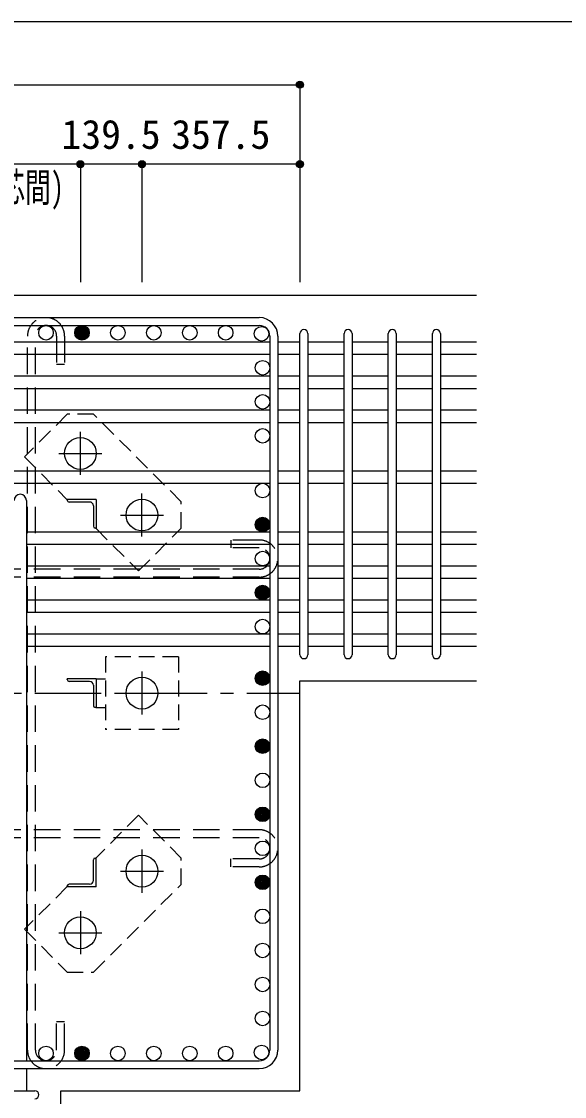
# Model space of a CAD drawing. Units: millimetres at full size, sheet at 1:30; details may follow other scales. Extents: x -5973 to 5954, y -4195 to 4201.
# Drawn here: x 822 to 2051, y -2655 to -222 of the extents above; entities that cross this region are included whole.
import ezdxf
from ezdxf.enums import TextEntityAlignment as Align

# ---------------------------------------------------------------- set-up
doc = ezdxf.new("R2010")
doc.units = ezdxf.units.MM
doc.header["$LTSCALE"] = 30
doc.header["$PDMODE"] = 32
doc.header["$PDSIZE"] = 15
for name, pattern in [('CHAIN1', [8, 5, -1, 1, -1]), ('DASHED1', [1.8, 1.2, -0.6]), ('DASHED2', [3, 2, -1])]:
    doc.linetypes.add(name, pattern=pattern)
for name, color, linetype in [('0-1_躯体線', 2, 'Continuous'), ('0-2_アンカーボルト', 4, 'CHAIN1'), ('0-3_立上り筋', 4, 'Continuous'), ('0-4_フープ筋', 7, 'Continuous'), ('0-5_基礎梁筋', 7, 'Continuous'), ('0-6_スタラップ筋', 7, 'Continuous'), ('0-7_文字', 4, 'Continuous'), ('0-9_プレート', 4, 'DASHED1'), ('0-A_アングル', 4, 'Continuous'), ('0-C', 7, 'DASHED2'), ('0-D_寸法', 4, 'Continuous'), ('F-0_枠', 6, 'Continuous')]:
    doc.layers.add(name, color=color, linetype=linetype)
doc.styles.add('ＭＳ ゴシック', font='')
doc.styles.get('ＭＳ ゴシック').set_extended_font_data('MS Gothic')

msp = doc.modelspace()

# ---------------------------------------------------------------- linework, layer by layer
at = {"layer": '0-1_躯体線'}
msp.add_line((1852.44, -842.16), (-347.56, -842.16), dxfattribs=at)
for points in [[(1452.44, -2642.16), (1452.44, -1714.16), (1852.44, -1714.16)], [(911.44, -3042.16), (911.44, -2642.16), (1452.44, -2642.16)]]:
    msp.add_lwpolyline(points, dxfattribs=at)
at = {"layer": '0-2_アンカーボルト'}
for p, q in [((955.44, -1248.36), (955.44, -1150.86)), ((906.64, -1199.66), (1004.14, -1199.66)), ((1094.94, -1387.86), (1094.94, -1290.36)), ((1046.14, -1339.16), (1143.64, -1339.16)), ((1094.94, -1693.36), (1094.94, -1790.86)), ((1046.24, -1742.16), (1143.74, -1742.16)), ((1094.94, -2096.36), (1094.94, -2193.86)), ((1046.24, -2145.16), (1143.74, -2145.16)), ((955.44, -2235.86), (955.44, -2333.36)), ((906.74, -2284.66), (1004.24, -2284.66))]:
    msp.add_line(p, q, dxfattribs=at)
at = {"layer": '0-2_アンカーボルト', "color": 3, "linetype": 'Continuous'}
for centre in [(955.44, -1199.66), (1094.94, -1339.16), (1094.94, -1742.16), (1094.94, -2145.16), (955.44, -2284.66)]:
    msp.add_circle(centre, 36, dxfattribs=at)
at = {"layer": '0-3_立上り筋', "color": 3}
for centre in [(877.76, -926.66), (959.09, -926.66), (1040.42, -926.66), (1121.75, -926.66), (1203.08, -926.66), (1284.41, -926.66), (1365.74, -928.86), (1367.94, -1005.86), (1367.94, -1082.86), (1367.94, -1159.86), (1367.94, -1283.66), (1367.94, -1360.66), (1367.94, -1437.66), (1367.94, -1514.66), (1367.94, -1591.66), (1367.94, -1708.47), (1367.94, -1785.47), (1367.94, -1862.47), (1367.94, -1939.47), (1367.94, -2016.47), (1367.94, -2093.47), (1367.94, -2170.47), (1367.94, -2247.47), (1367.94, -2324.47), (1367.94, -2401.47), (1367.94, -2478.47), (877.76, -2557.66), (959.09, -2557.66), (1040.42, -2557.66), (1121.75, -2557.66), (1203.08, -2557.66), (1284.41, -2557.66), (1365.74, -2555.47)]:
    msp.add_circle(centre, 16.5, dxfattribs=at)
at = {"layer": '0-3_立上り筋'}
for centre, radius in [((959.09, -926.66), 14.85), ((959.09, -926.66), 13.2), ((959.09, -926.66), 11.55), ((959.09, -926.66), 9.9), ((959.09, -926.66), 8.25), ((959.09, -926.66), 6.6), ((959.09, -926.66), 4.95), ((959.09, -926.66), 3.3), ((959.09, -926.66), 1.65), ((1367.94, -1360.66), 14.85), ((1367.94, -1360.66), 13.2), ((1367.94, -1360.66), 11.55), ((1367.94, -1360.66), 9.9), ((1367.94, -1360.66), 8.25), ((1367.94, -1360.66), 6.6), ((1367.94, -1360.66), 4.95), ((1367.94, -1360.66), 3.3), ((1367.94, -1360.66), 1.65), ((1367.94, -1514.66), 14.85), ((1367.94, -1514.66), 13.2), ((1367.94, -1514.66), 11.55), ((1367.94, -1514.66), 9.9), ((1367.94, -1514.66), 8.25), ((1367.94, -1514.66), 6.6), ((1367.94, -1514.66), 4.95), ((1367.94, -1514.66), 3.3), ((1367.94, -1514.66), 1.65), ((1367.94, -1708.47), 14.85), ((1367.94, -1708.47), 13.2), ((1367.94, -1708.47), 11.55), ((1367.94, -1708.47), 9.9), ((1367.94, -1708.47), 8.25), ((1367.94, -1708.47), 6.6), ((1367.94, -1708.47), 4.95), ((1367.94, -1708.47), 3.3), ((1367.94, -1708.47), 1.65), ((1367.94, -1862.47), 14.85), ((1367.94, -1862.47), 13.2), ((1367.94, -1862.47), 11.55), ((1367.94, -1862.47), 9.9), ((1367.94, -1862.47), 8.25), ((1367.94, -1862.47), 6.6), ((1367.94, -1862.47), 4.95), ((1367.94, -1862.47), 3.3), ((1367.94, -1862.47), 1.65), ((1367.94, -2016.47), 14.85), ((1367.94, -2016.47), 13.2), ((1367.94, -2016.47), 11.55), ((1367.94, -2016.47), 9.9), ((1367.94, -2016.47), 8.25), ((1367.94, -2016.47), 6.6), ((1367.94, -2016.47), 4.95), ((1367.94, -2016.47), 3.3), ((1367.94, -2016.47), 1.65), ((1367.94, -2170.47), 14.85), ((1367.94, -2170.47), 13.2), ((1367.94, -2170.47), 11.55), ((1367.94, -2170.47), 9.9), ((1367.94, -2170.47), 8.25), ((1367.94, -2170.47), 6.6), ((1367.94, -2170.47), 4.95), ((1367.94, -2170.47), 3.3), ((1367.94, -2170.47), 1.65), ((959.09, -2557.66), 14.85), ((959.09, -2557.66), 13.2), ((959.09, -2557.66), 11.55), ((959.09, -2557.66), 9.9), ((959.09, -2557.66), 8.25), ((959.09, -2557.66), 6.6), ((959.09, -2557.66), 4.95), ((959.09, -2557.66), 3.3), ((959.09, -2557.66), 1.65)]:
    msp.add_circle(centre, radius, dxfattribs=at)
at = {"layer": '0-4_フープ筋'}
for p, q in [((-255.56, -892.16), (1360.44, -892.16)), ((-255.56, -910.16), (1360.44, -910.16)), ((1384.44, -934.16), (1384.44, -2550.16)), ((1402.44, -934.16), (1402.44, -2550.16)), ((-255.56, -2574.16), (1360.44, -2574.16)), ((-255.56, -2592.16), (1360.44, -2592.16))]:
    msp.add_line(p, q, dxfattribs=at)
for centre, radius, start, end in [((1360.44, -934.16), 42, 0, 90), ((1360.44, -934.16), 24, 0, 90), ((1360.44, -2550.16), 42, 270, 0), ((1360.44, -2550.16), 24, 270, 0)]:
    msp.add_arc(centre, radius, start, end, dxfattribs=at)
at = {"layer": '0-5_基礎梁筋'}
for p, q in [((116.44, -947.36), (1384.44, -947.36)), ((1402.44, -947.36), (1452.44, -947.36)), ((1470.44, -947.36), (1552.44, -947.36)), ((1570.44, -947.36), (1652.44, -947.36)), ((1670.44, -947.36), (1752.44, -947.36)), ((1770.44, -947.36), (1852.44, -947.36)), ((116.44, -975.36), (1384.44, -975.36)), ((1402.44, -975.36), (1452.44, -975.36)), ((1470.44, -975.36), (1552.44, -975.36)), ((1570.44, -975.36), (1652.44, -975.36)), ((1670.44, -975.36), (1752.44, -975.36)), ((1770.44, -975.36), (1852.44, -975.36)), ((116.44, -1024.36), (1384.44, -1024.36)), ((1402.44, -1024.36), (1452.44, -1024.36)), ((1470.44, -1024.36), (1552.44, -1024.36)), ((1570.44, -1024.36), (1652.44, -1024.36)), ((1670.44, -1024.36), (1752.44, -1024.36)), ((1770.44, -1024.36), (1852.44, -1024.36)), ((116.44, -1052.36), (1384.44, -1052.36)), ((1402.44, -1052.36), (1452.44, -1052.36)), ((1470.44, -1052.36), (1552.44, -1052.36)), ((1570.44, -1052.36), (1652.44, -1052.36)), ((1670.44, -1052.36), (1752.44, -1052.36)), ((1770.44, -1052.36), (1852.44, -1052.36)), ((116.44, -1101.36), (1384.44, -1101.36)), ((1402.44, -1101.36), (1452.44, -1101.36)), ((1470.44, -1101.36), (1552.44, -1101.36)), ((1570.44, -1101.36), (1652.44, -1101.36)), ((1670.44, -1101.36), (1752.44, -1101.36)), ((1770.44, -1101.36), (1852.44, -1101.36)), ((116.44, -1129.36), (1384.44, -1129.36)), ((1402.44, -1129.36), (1452.44, -1129.36)), ((1470.44, -1129.36), (1552.44, -1129.36)), ((1570.44, -1129.36), (1652.44, -1129.36)), ((1670.44, -1129.36), (1752.44, -1129.36)), ((1770.44, -1129.36), (1852.44, -1129.36)), ((116.44, -1239.16), (1384.44, -1239.16)), ((1402.44, -1239.16), (1452.44, -1239.16)), ((1470.44, -1239.16), (1552.44, -1239.16)), ((1570.44, -1239.16), (1652.44, -1239.16)), ((1670.44, -1239.16), (1752.44, -1239.16)), ((1770.44, -1239.16), (1852.44, -1239.16)), ((116.44, -1267.16), (1384.44, -1267.16)), ((1402.44, -1267.16), (1452.44, -1267.16)), ((1470.44, -1267.16), (1552.44, -1267.16)), ((1570.44, -1267.16), (1652.44, -1267.16)), ((1670.44, -1267.16), (1752.44, -1267.16)), ((1770.44, -1267.16), (1852.44, -1267.16)), ((833.44, -1306.16), (833.44, -2574.16)), ((833.44, -1377.16), (1384.44, -1377.16)), ((1402.44, -1377.16), (1452.44, -1377.16)), ((1470.44, -1377.16), (1552.44, -1377.16)), ((1570.44, -1377.16), (1652.44, -1377.16)), ((1670.44, -1377.16), (1752.44, -1377.16)), ((1770.44, -1377.16), (1852.44, -1377.16)), ((833.44, -1405.16), (1384.44, -1405.16)), ((1402.44, -1405.16), (1452.44, -1405.16)), ((1470.44, -1405.16), (1552.44, -1405.16)), ((1570.44, -1405.16), (1652.44, -1405.16)), ((1670.44, -1405.16), (1752.44, -1405.16)), ((1770.44, -1405.16), (1852.44, -1405.16)), ((833.44, -1454.16), (1384.44, -1454.16)), ((1402.44, -1454.16), (1452.44, -1454.16)), ((1470.44, -1454.16), (1552.44, -1454.16)), ((1570.44, -1454.16), (1652.44, -1454.16)), ((1670.44, -1454.16), (1752.44, -1454.16)), ((1770.44, -1454.16), (1852.44, -1454.16)), ((833.44, -1482.16), (1384.44, -1482.16)), ((1402.44, -1482.16), (1452.44, -1482.16)), ((1470.44, -1482.16), (1552.44, -1482.16)), ((1570.44, -1482.16), (1652.44, -1482.16)), ((1670.44, -1482.16), (1752.44, -1482.16)), ((1770.44, -1482.16), (1852.44, -1482.16)), ((833.44, -1531.16), (1384.44, -1531.16)), ((1402.44, -1531.16), (1452.44, -1531.16)), ((1470.44, -1531.16), (1552.44, -1531.16)), ((1570.44, -1531.16), (1652.44, -1531.16)), ((1670.44, -1531.16), (1752.44, -1531.16)), ((1770.44, -1531.16), (1852.44, -1531.16)), ((833.44, -1559.16), (1384.44, -1559.16)), ((1402.44, -1559.16), (1452.44, -1559.16)), ((1470.44, -1559.16), (1552.44, -1559.16)), ((1570.44, -1559.16), (1652.44, -1559.16)), ((1670.44, -1559.16), (1752.44, -1559.16)), ((1770.44, -1559.16), (1852.44, -1559.16)), ((833.44, -1608.16), (1384.44, -1608.16)), ((1402.44, -1608.16), (1452.44, -1608.16)), ((1470.44, -1608.16), (1552.44, -1608.16)), ((1570.44, -1608.16), (1652.44, -1608.16)), ((1670.44, -1608.16), (1752.44, -1608.16)), ((1770.44, -1608.16), (1852.44, -1608.16)), ((833.44, -1636.16), (1384.44, -1636.16)), ((1402.44, -1636.16), (1452.44, -1636.16)), ((1470.44, -1636.16), (1552.44, -1636.16)), ((1570.44, -1636.16), (1652.44, -1636.16)), ((1670.44, -1636.16), (1752.44, -1636.16)), ((1770.44, -1636.16), (1852.44, -1636.16)), ((833.44, -2592.16), (833.44, -2642.16))]:
    msp.add_line(p, q, dxfattribs=at)
msp.add_arc((819.44, -1306.16), 14, 0, 180, dxfattribs=at)
at = {"layer": '0-6_スタラップ筋'}
for p, q in [((1452.44, -1655.16), (1452.44, -928.36)), ((1470.44, -928.36), (1470.44, -1655.16)), ((1552.44, -1655.16), (1552.44, -928.36)), ((1570.44, -928.36), (1570.44, -1655.16)), ((1652.44, -1655.16), (1652.44, -928.36)), ((1670.44, -928.36), (1670.44, -1655.16)), ((1752.44, -1655.16), (1752.44, -928.36)), ((1770.44, -928.36), (1770.44, -1655.16)), ((252.44, -2642.16), (852.44, -2642.16))]:
    msp.add_line(p, q, dxfattribs=at)
for centre, start, end in [((1461.44, -928.36), 0, 180), ((1561.44, -928.36), 0, 180), ((1661.44, -928.36), 0, 180), ((1761.44, -928.36), 0, 180), ((1461.44, -1655.16), 180, 0), ((1561.44, -1655.16), 180, 0), ((1661.44, -1655.16), 180, 0), ((1761.44, -1655.16), 180, 0), ((852.44, -2651.16), 270, 90)]:
    msp.add_arc(centre, 9, start, end, dxfattribs=at)
at = {"layer": '0-9_プレート'}
for p, q in [((1012.44, -1659.66), (1012.44, -1824.66)), ((1177.44, -1659.66), (1012.44, -1659.66)), ((1177.44, -1659.66), (1177.44, -1824.66)), ((990.94, -1709.66), (1012.44, -1709.66)), ((990.94, -1774.66), (1012.44, -1774.66)), ((1177.44, -1824.66), (1012.44, -1824.66))]:
    msp.add_line(p, q, dxfattribs=at)
for points in [[(990.94, -1369.56), (1087.04, -1465.66), (1183.94, -1368.76), (1183.94, -1309.36), (985.24, -1110.66), (925.84, -1110.66), (828.94, -1207.56), (925.04, -1303.66)], [(925.04, -2180.66), (828.94, -2276.76), (925.84, -2373.66), (985.24, -2373.66), (1183.94, -2174.96), (1183.94, -2115.56), (1087.04, -2018.66), (990.94, -2114.76)]]:
    msp.add_lwpolyline(points, dxfattribs=at)
at = {"layer": '0-A_アングル'}
for p, q in [((990.94, -1303.66), (925.94, -1303.66)), ((925.94, -1305.66), (925.94, -1303.66)), ((976.44, -1309.66), (929.94, -1309.66)), ((990.94, -1303.66), (990.94, -1368.66)), ((984.94, -1318.16), (984.94, -1364.66)), ((990.94, -1368.66), (988.94, -1368.66)), ((990.94, -1709.66), (925.94, -1709.66)), ((925.94, -1711.66), (925.94, -1709.66)), ((976.44, -1715.66), (929.94, -1715.66)), ((984.94, -1724.16), (984.94, -1770.66)), ((990.94, -1709.66), (990.94, -1774.66)), ((990.94, -1774.66), (988.94, -1774.66)), ((988.94, -2115.66), (990.94, -2115.66)), ((990.94, -2180.66), (990.94, -2115.66)), ((984.94, -2166.16), (984.94, -2119.66)), ((925.94, -2180.66), (925.94, -2178.66)), ((990.94, -2180.66), (925.94, -2180.66)), ((976.44, -2174.66), (929.94, -2174.66))]:
    msp.add_line(p, q, dxfattribs=at)
for centre, radius, start, end in [((929.94, -1305.66), 4, 180, 270), ((976.44, -1318.16), 8.5, 0, 90), ((988.94, -1364.66), 4, 180, 270), ((929.94, -1711.66), 4, 180, 270), ((976.44, -1724.16), 8.5, 0, 90), ((988.94, -1770.66), 4, 180, 270), ((988.94, -2119.66), 4, 90, 180), ((929.94, -2178.66), 4, 90, 180), ((976.44, -2166.16), 8.5, 270, 0)]:
    msp.add_arc(centre, radius, start, end, dxfattribs=at)
at = {"layer": '0-C'}
for p, q in [((835.76, -2550.16), (835.76, -934.16)), ((853.76, -2550.16), (853.76, -934.16)), ((901.76, -934.16), (901.76, -998.16)), ((919.76, -934.16), (919.76, -998.16)), ((919.76, -998.16), (901.76, -998.16)), ((1360.44, -1413.66), (1296.44, -1413.66)), ((1360.44, -1461.66), (-255.56, -1461.66)), ((1360.44, -1479.66), (-255.56, -1479.66)), ((1360.44, -2051.47), (-255.56, -2051.47)), ((1360.44, -2069.47), (-255.56, -2069.47)), ((1360.44, -2117.47), (1296.44, -2117.47)), ((901.76, -2550.16), (901.76, -2486.16))]:
    msp.add_line(p, q, dxfattribs=at)
for points in [[(1360.44, -1395.66), (1296.44, -1395.66), (1296.44, -1413.66)], [(1360.44, -2135.47), (1296.44, -2135.47), (1296.44, -2117.47)], [(919.76, -2550.16), (919.76, -2486.16), (901.76, -2486.16)]]:
    msp.add_lwpolyline(points, dxfattribs=at)
for centre, radius, start, end in [((877.76, -934.16), 42, 0, 180), ((877.76, -934.16), 24, 0, 180), ((1360.44, -1437.66), 42, 270, 90), ((1360.44, -1437.66), 24, 270, 90), ((1360.44, -2093.47), 42, 270, 90), ((1360.44, -2093.47), 24, 270, 90), ((877.76, -2550.16), 42, 180, 0), ((877.76, -2550.16), 24, 180, 0)]:
    msp.add_arc(centre, radius, start, end, dxfattribs=at)
at = {"layer": '0-D_寸法'}
for p, q in [((-347.56, -365.12), (1452.44, -365.12)), ((-347.56, -365.12), (1452.44, -365.12)), ((1452.44, -365.12), (1452.44, -545.12)), ((955.44, -545.12), (552.44, -545.12)), ((1094.94, -545.12), (955.44, -545.12)), ((955.44, -545.12), (955.44, -812.16)), ((1452.44, -545.12), (1094.94, -545.12)), ((1094.94, -545.12), (1094.94, -812.16)), ((1452.44, -545.12), (1452.44, -812.16)), ((1452.44, -545.12), (1452.44, -812.16))]:
    msp.add_line(p, q, dxfattribs=at)
at = {"layer": '0-D_寸法', "linetype": 'CHAIN1'}
msp.add_line((-347.56, -1742.16), (1452.44, -1742.16), dxfattribs=at)
at = {"layer": '0-D_寸法'}
for centre, radius in [((1452.44, -365.12), 8), ((1452.44, -365.12), 7.2), ((1452.44, -365.12), 6.4), ((1452.44, -365.12), 5.6), ((1452.44, -365.12), 4.8), ((1452.44, -365.12), 4), ((1452.44, -365.12), 3.2), ((1452.44, -365.12), 2.4), ((1452.44, -365.12), 1.6), ((1452.44, -365.12), 0.8), ((955.44, -545.12), 8), ((955.44, -545.12), 7.2), ((955.44, -545.12), 6.4), ((955.44, -545.12), 5.6), ((955.44, -545.12), 4.8), ((955.44, -545.12), 4), ((955.44, -545.12), 3.2), ((955.44, -545.12), 2.4), ((955.44, -545.12), 1.6), ((955.44, -545.12), 0.8), ((1094.94, -545.12), 8), ((1094.94, -545.12), 7.2), ((1094.94, -545.12), 6.4), ((1094.94, -545.12), 5.6), ((1094.94, -545.12), 4.8), ((1094.94, -545.12), 4), ((1094.94, -545.12), 3.2), ((1094.94, -545.12), 2.4), ((1094.94, -545.12), 1.6), ((1094.94, -545.12), 0.8), ((1452.44, -545.12), 8), ((1452.44, -545.12), 7.2), ((1452.44, -545.12), 6.4), ((1452.44, -545.12), 5.6), ((1452.44, -545.12), 4.8), ((1452.44, -545.12), 4), ((1452.44, -545.12), 3.2), ((1452.44, -545.12), 2.4), ((1452.44, -545.12), 1.6), ((1452.44, -545.12), 0.8)]:
    msp.add_circle(centre, radius, dxfattribs=at)
at = {"layer": '0-D_寸法', "color": 7}
for p in [(1452.44, -365.12), (955.44, -545.12), (955.44, -545.12), (1094.94, -545.12), (1094.94, -545.12), (1452.44, -545.12), (1452.44, -545.12)]:
    msp.add_point(p, dxfattribs=at)
at = {"layer": 'F-0_枠', "color": 2}
msp.add_line((-5972.88, -222.05), (3723.6, -222.05), dxfattribs=at)

# ---------------------------------------------------------------- texts
at = {"layer": '0-7_文字', "style": 'ＭＳ ゴシック', "width": 0.65}
msp.add_text('(A.BOLT芯間)', height=65.98, dxfattribs=at).set_placement((567.44, -650.12), align=Align.BOTTOM_LEFT)
at = {"layer": '0-D_寸法', "style": 'ＭＳ ゴシック'}
for s, p in [('139.5', (912.69, -530.12)), ('357.5', (1161.19, -530.12))]:
    msp.add_text(s, height=65.98, dxfattribs=at).set_placement(p, align=Align.BOTTOM_LEFT)

doc.saveas('drawing.dxf')
